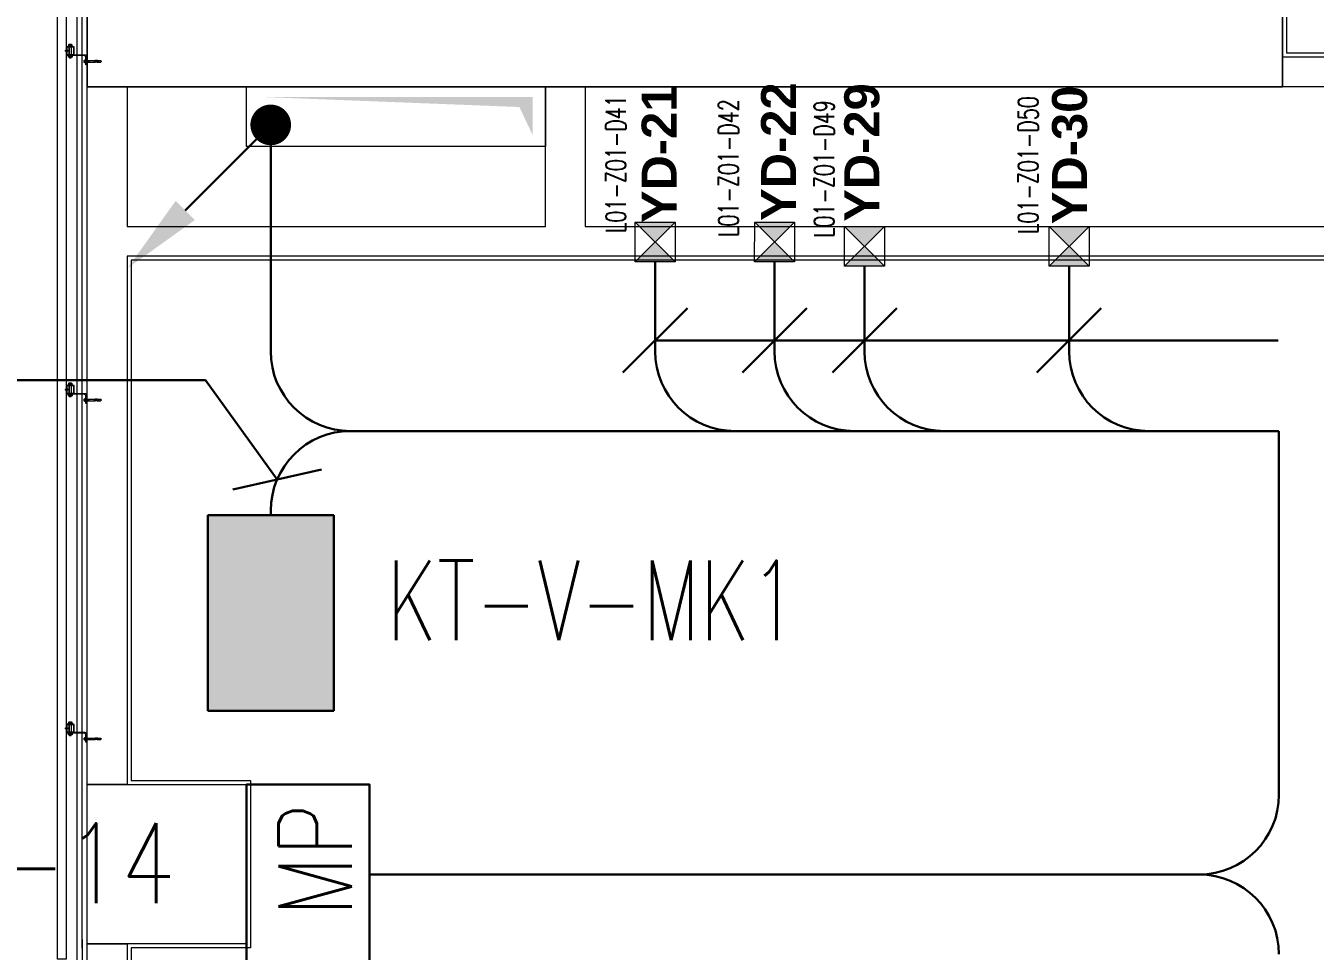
# Model space of a CAD drawing. Extents: x -3709 to 34962, y 0 to 8245.
# Drawn here: x 9765 to 10412, y 3109 to 3573 of the extents above; entities that cross this region are included whole.
import ezdxf

# ---------------------------------------------------------------- set-up
doc = ezdxf.new("R2010")
doc.units = 0
doc.layers.get('0').update_dxf_attribs({"color": 9, "lineweight": 9})
for name, color, linetype, lineweight in [('00', 9, 'Continuous', 9), ('01', 9, 'Continuous', 9), ('06D', 9, 'Continuous', 9), ('09D', 9, 'Continuous', 9), ('10', 9, 'Continuous', 9), ('10A', 9, 'Continuous', 9), ('14', 9, 'Continuous', 9), ('33', 9, 'BATTING', 9), ('E-AYDINLATMA VE PRİZ PANOSU', 7, 'Continuous', 30), ('E-DEDEKTÖR NUMARALARI', 20, 'Continuous', 30), ('E-KABLO', 7, 'Continuous', 30), ('E-KUVVET PANOSU (MCC)', 7, 'Continuous', 30), ('E-MODÜL HATTI', 6, 'Continuous', 30), ('E-OK', 3, 'Continuous', 30), ('E-YAZI', 7, 'Continuous', 30), ('EQ LIST', 7, 'Continuous', 13), ('H-DAMPER', 1, 'Continuous', 13)]:
    doc.layers.add(name, color=color, linetype=linetype, lineweight=lineweight)
doc.styles.add('E-YAZI', font='txttw.shx')
doc.linetypes.add('BATTING', pattern='A,0.0001,-0.1,[134,ltypeshp.shx,S=0.1,R=0,X=-0.1,Y=0],-0.2,[134,ltypeshp.shx,S=0.1,R=180,X=0.1,Y=0],-0.1', length=0.4001)

# ---------------------------------------------------------------- blocks, each defined once
blk = doc.blocks.new('p-kolon-80x80-vw')
at = {"layer": '01'}
blk.add_lwpolyline([(-40, -40), (-40, 40), (40, 40), (40, -40)], close=True, dxfattribs=at)
blk = doc.blocks.new('cxvxv')
for p, q in [((-21988.4, 8560.98, 0), (-21988.4, 8560.32, 0)), ((-21988.4, 8560.32, 0), (-21986.64, 8560.32, 0)), ((-21986.86, 8561.07, 0), (-21988.18, 8561.07, 0)), ((-21988.02, 8561.25, 0), (-21987.03, 8561.3, 0)), ((-21988.02, 8561.25, 0), (-21988, 8561.26, 0)), ((-21988, 8561.23, 0), (-21988.02, 8561.25, 0)), ((-21988.02, 8561.13, 0), (-21987.03, 8561.19, 0)), ((-21988.02, 8561.13, 0), (-21988, 8561.14, 0)), ((-21988, 8561.11, 0), (-21988.02, 8561.13, 0)), ((-21988.02, 8560.32, 0), (-21987.02, 8560.32, 0)), ((-21988.02, 8560.28, 0), (-21988.02, 8560.32, 0)), ((-21988.02, 8560.11, 0), (-21988.02, 8555.61, 0)), ((-21988, 8561.3, 0), (-21987.94, 8561.35, 0)), ((-21988, 8561.26, 0), (-21988, 8561.3, 0)), ((-21988, 8561.14, 0), (-21988, 8561.23, 0)), ((-21988, 8561.07, 0), (-21988, 8561.11, 0)), ((-21987.96, 8560.98, 0), (-21987.96, 8560.32, 0)), ((-21987.54, 8561.35, 0), (-21987.94, 8561.35, 0)), ((-21987.7, 8561.05, 0), (-21987.7, 8561.08, 0)), ((-21987.7, 8561.07, 0), (-21987.7, 8561.07, 0)), ((-21987.54, 8561.35, 0), (-21987.1, 8561.35, 0)), ((-21987.03, 8561.3, 0), (-21987.1, 8561.35, 0)), ((-21987.08, 8560.64, 0), (-21987.08, 8560.98, 0)), ((-21987.08, 8560.64, 0), (-21987.08, 8560.32, 0)), ((-21987.06, 8560.32, 0), (-21987.06, 8560.28, 0)), ((-21987.06, 8555.61, 0), (-21987.06, 8560.11, 0)), ((-21987.05, 8561.32, 0), (-21987.03, 8561.3, 0)), ((-21987.03, 8561.3, 0), (-21987.05, 8561.28, 0)), ((-21987.03, 8561.3, 0), (-21987.05, 8561.29, 0)), ((-21987.05, 8561.28, 0), (-21987.05, 8561.2, 0)), ((-21987.05, 8561.2, 0), (-21987.03, 8561.19, 0)), ((-21987.03, 8561.19, 0), (-21987.05, 8561.17, 0)), ((-21987.05, 8561.17, 0), (-21987.05, 8561.08, 0)), ((-21987.05, 8561.08, 0), (-21987.03, 8561.07, 0)), ((-21987.02, 8560.32, 0), (-21987.02, 8560.28, 0)), ((-21987.02, 8555.61, 0), (-21987.02, 8560.11, 0)), ((-21986.64, 8560.32, 0), (-21986.64, 8560.98, 0)), ((-21988.4, 8555.4, 0), (-21986.64, 8555.4, 0)), ((-21988.4, 8554.74, 0), (-21988.4, 8555.4, 0)), ((-21986.86, 8554.65, 0), (-21988.17, 8554.65, 0)), ((-21988.02, 8555.44, 0), (-21988.02, 8555.4, 0)), ((-21988.02, 8555.4, 0), (-21987.02, 8555.4, 0)), ((-21987.96, 8554.74, 0), (-21987.96, 8555.4, 0)), ((-21987.08, 8555.08, 0), (-21987.08, 8555.4, 0)), ((-21987.08, 8555.08, 0), (-21987.08, 8554.74, 0)), ((-21987.06, 8555.4, 0), (-21987.06, 8555.44, 0)), ((-21987.02, 8555.4, 0), (-21987.02, 8555.44, 0)), ((-21986.64, 8555.4, 0), (-21986.64, 8554.74, 0))]:
    blk.add_line(p, q)
at = {"elevation": 0}
for points in [[(-21986.3, 8560.11), (-21988.7, 8560.11), (-21988.7, 8560.28), (-21986.3, 8560.28)], [(-21986.3, 8555.61), (-21988.7, 8555.61), (-21988.7, 8555.44), (-21986.3, 8555.44)]]:
    blk.add_lwpolyline(points, close=True, dxfattribs=at)
for points in [[(-21987.98, 8560.28), (-21987.98, 8560.32)], [(-21987.98, 8560.11), (-21987.98, 8555.61)], [(-21987.98, 8555.44), (-21987.98, 8555.4)]]:
    blk.add_lwpolyline(points, dxfattribs=at)
for centre, radius, start, end in [((-21988.18, 8560.75, 0), 0.315, 45.8497, 134.1503), ((-21987.52, 8559.95, 0), 1.12, 66.87008, 113.12992), ((-21987.52, 8559.95, 0), 1.12, 66.87008, 113.12992), ((-21986.86, 8560.76, 0), 0.313, 45.44896, 134.55104), ((-21988.18, 8554.97, 0), 0.315, 225.8497, 314.1503), ((-21987.52, 8555.77, 0), 1.12, 246.87008, 293.12992), ((-21987.52, 8555.77, 0), 1.12, 246.87008, 293.12992), ((-21986.86, 8554.96, 0), 0.313, 225.44896, 314.55104)]:
    blk.add_arc(centre, radius, start, end)
blk = doc.blocks.new('VIDA')
for p, q in [((-18072, 6523.9), (-18071.9, 6524)), ((-18071.9, 6523.8), (-18072, 6523.9)), ((-18071.9, 6524), (-18070.1, 6524.7)), ((-18069.6, 6522.9), (-18071.9, 6523.8)), ((-18069.7, 6524.9), (-18070.6, 6523.2)), ((-18070.6, 6523.2), (-18070.1, 6524.7)), ((-18070.1, 6524.7), (-18069.9, 6525.1)), ((-18069.9, 6525.1), (-18070.1, 6524.1)), ((-18070.1, 6524.1), (-18070, 6524.3)), ((-18070, 6524.3), (-18069.8, 6525.1)), ((-18069.9, 6525.1), (-18069.8, 6525.1)), ((-18069.8, 6525.1), (-18069.7, 6524.9)), ((-18069.7, 6524.9), (-18069.3, 6525)), ((-18069.6, 6522.8), (-18069.1, 6525)), ((-18069.6, 6522.8), (-18069.6, 6522.9)), ((-18069.4, 6522.4), (-18069.6, 6522.8)), ((-18068.9, 6525.3), (-18069.4, 6522.4)), ((-18069.3, 6522.4), (-18069.4, 6522.4)), ((-18069.3, 6522.4), (-18068.9, 6525.3)), ((-18069.3, 6525), (-18069.1, 6525)), ((-18069.1, 6522.8), (-18069.3, 6522.4)), ((-18069.1, 6525), (-18068.9, 6525.3)), ((-18068.7, 6522.8), (-18069.1, 6522.8)), ((-18068.9, 6525.3), (-18068.9, 6525.3)), ((-18068.9, 6525.3), (-18068.7, 6525)), ((-18068.7, 6522.8), (-18068.2, 6525)), ((-18068.7, 6525), (-18068.2, 6525)), ((-18068.5, 6522.4), (-18068.7, 6522.8)), ((-18068, 6525.3), (-18068.5, 6522.4)), ((-18068.4, 6522.4), (-18068.5, 6522.4)), ((-18068.4, 6522.4), (-18067.9, 6525.3)), ((-18068.2, 6522.8), (-18068.4, 6522.4)), ((-18068.2, 6522.8), (-18068.4, 6522.4)), ((-18068.2, 6525), (-18068, 6525.3)), ((-18067.7, 6525), (-18068.2, 6522.8)), ((-18067.7, 6522.8), (-18068.2, 6522.8)), ((-18067.9, 6525.3), (-18068, 6525.3)), ((-18067.9, 6525.3), (-18067.7, 6525)), ((-18067.7, 6522.8), (-18067.2, 6525)), ((-18067.7, 6525), (-18067.2, 6525)), ((-18067.5, 6522.4), (-18067.7, 6522.8)), ((-18067, 6525.3), (-18067.5, 6522.4)), ((-18067.4, 6522.4), (-18067.5, 6522.4)), ((-18067.4, 6522.4), (-18066.9, 6525.3)), ((-18067.2, 6522.8), (-18067.4, 6522.4)), ((-18067.2, 6522.8), (-18067.4, 6522.4)), ((-18067.2, 6525), (-18067, 6525.3)), ((-18066.7, 6525), (-18067.2, 6522.8)), ((-18066.7, 6522.8), (-18067.2, 6522.8)), ((-18066.9, 6525.3), (-18067, 6525.3)), ((-18066.9, 6525.3), (-18066.7, 6525)), ((-18066.3, 6525), (-18066.7, 6525)), ((-18066.7, 6522.8), (-18066.3, 6525)), ((-18066.5, 6522.4), (-18066.7, 6522.8)), ((-18066.1, 6525.3), (-18066.5, 6522.4)), ((-18066.5, 6522.4), (-18066, 6525.3)), ((-18066.3, 6522.8), (-18066.5, 6522.4)), ((-18066.3, 6522.8), (-18066.5, 6522.4)), ((-18066.5, 6522.4), (-18066.5, 6522.4)), ((-18066.3, 6525), (-18066.1, 6525.3)), ((-18065.8, 6525), (-18066.3, 6522.8)), ((-18066.3, 6522.8), (-18065.8, 6522.8)), ((-18066, 6525.3), (-18066.1, 6525.3)), ((-18066, 6525.3), (-18065.8, 6525)), ((-18065.8, 6522.8), (-18065.3, 6525)), ((-18065.8, 6525), (-18065.3, 6525)), ((-18065.6, 6522.4), (-18065.8, 6522.8)), ((-18065.1, 6525.3), (-18065.6, 6522.4)), ((-18065.5, 6522.4), (-18065.6, 6522.4)), ((-18065.5, 6522.4), (-18065, 6525.3)), ((-18065.3, 6522.8), (-18065.5, 6522.4)), ((-18065.3, 6522.8), (-18065.5, 6522.4)), ((-18065.3, 6525), (-18065.1, 6525.3)), ((-18064.8, 6525), (-18065.3, 6522.8)), ((-18064.8, 6522.8), (-18065.3, 6522.8)), ((-18065.1, 6525.3), (-18065, 6525.3)), ((-18065, 6525.3), (-18064.8, 6525)), ((-18064.8, 6525), (-18064.3, 6525)), ((-18064.8, 6522.8), (-18064.3, 6525)), ((-18064.6, 6522.4), (-18064.8, 6522.8)), ((-18064.1, 6525.3), (-18064.6, 6522.4)), ((-18064.5, 6522.4), (-18064.6, 6522.4)), ((-18064.5, 6522.4), (-18064, 6525.3)), ((-18064.3, 6522.8), (-18064.5, 6522.4)), ((-18064.3, 6522.8), (-18064.5, 6522.4)), ((-18064.3, 6525), (-18064.1, 6525.3)), ((-18063.8, 6525), (-18064.3, 6522.8)), ((-18063.8, 6522.8), (-18064.3, 6522.8)), ((-18064, 6525.3), (-18064.1, 6525.3)), ((-18064, 6525.3), (-18063.8, 6525)), ((-18063.8, 6522.8), (-18062, 6525)), ((-18062, 6525), (-18063.8, 6525)), ((-18063.6, 6522.4), (-18063.8, 6522.8)), ((-18063.6, 6522.4), (-18061.7, 6525.3)), ((-18061.8, 6525.3), (-18063.6, 6522.4)), ((-18062, 6522.8), (-18063.6, 6522.4)), ((-18062, 6522.8), (-18063.6, 6522.4)), ((-18063.6, 6522.4), (-18063.6, 6522.4)), ((-18061.5, 6525), (-18063.4, 6522.8)), ((-18063.4, 6522.8), (-18061.5, 6522.8)), ((-18061.7, 6525.3), (-18063.2, 6525.3)), ((-18062.7, 6522.4), (-18061.5, 6522.8)), ((-18062.6, 6522.4), (-18062.1, 6525.3)), ((-18062.4, 6522.8), (-18062.6, 6522.4)), ((-18062.4, 6522.8), (-18062.6, 6522.4)), ((-18062.6, 6522.4), (-18061.3, 6522.4)), ((-18062.4, 6525), (-18062.2, 6525.3)), ((-18061.5, 6525), (-18062.4, 6525)), ((-18061.5, 6522.8), (-18062.4, 6525)), ((-18061.9, 6525), (-18062.4, 6522.8)), ((-18061.9, 6522.8), (-18062.4, 6522.8)), ((-18062.2, 6525.3), (-18062.1, 6525.3)), ((-18062.2, 6525.3), (-18061.3, 6522.4)), ((-18062.1, 6525.3), (-18061.9, 6525)), ((-18062, 6525), (-18061.8, 6525.3)), ((-18061.9, 6525), (-18061.4, 6525)), ((-18061.9, 6522.8), (-18061.4, 6525)), ((-18061.7, 6522.4), (-18061.9, 6522.8)), ((-18061.2, 6525.3), (-18061.7, 6522.4)), ((-18061.7, 6525.3), (-18061.5, 6525)), ((-18061.6, 6522.4), (-18061.7, 6522.4)), ((-18061.6, 6522.4), (-18061.2, 6525.3)), ((-18061.4, 6522.8), (-18061.6, 6522.4)), ((-18061.4, 6522.8), (-18061.6, 6522.4)), ((-18061.4, 6525), (-18061.2, 6525.3)), ((-18061, 6525), (-18061.4, 6522.8)), ((-18060.9, 6522.8), (-18061.4, 6522.8)), ((-18061.2, 6525.3), (-18061, 6525)), ((-18061.2, 6525.3), (-18061.2, 6525.3)), ((-18061, 6525), (-18060.5, 6525)), ((-18060.9, 6522.8), (-18060.5, 6525)), ((-18060.7, 6522.4), (-18060.9, 6522.8)), ((-18060.7, 6522.4), (-18060.2, 6525.3)), ((-18060.3, 6525.3), (-18060.7, 6522.4)), ((-18060.5, 6522.8), (-18060.7, 6522.4)), ((-18060.5, 6522.8), (-18060.7, 6522.4)), ((-18060.7, 6522.4), (-18060.7, 6522.4)), ((-18060.5, 6525), (-18060.3, 6525.3)), ((-18060, 6525), (-18060.5, 6522.8)), ((-18060.5, 6522.8), (-18060, 6522.8)), ((-18060.3, 6525.3), (-18060.2, 6525.3)), ((-18060.2, 6525.3), (-18060, 6525)), ((-18060, 6525), (-18059.5, 6525)), ((-18060, 6522.8), (-18059.5, 6525)), ((-18059.8, 6522.4), (-18060, 6522.8)), ((-18059.3, 6525.3), (-18059.8, 6522.4)), ((-18059.7, 6522.4), (-18059.8, 6522.4)), ((-18059.7, 6522.4), (-18059.2, 6525.3)), ((-18059.5, 6522.8), (-18059.7, 6522.4)), ((-18059.5, 6522.8), (-18059.7, 6522.4)), ((-18059.5, 6525), (-18059.3, 6525.3)), ((-18059.2, 6524), (-18059.5, 6522.8)), ((-18059.5, 6522.8), (-18059.2, 6522.8)), ((-18059.3, 6525.3), (-18059.2, 6525.3)), ((-18058.1, 6526.6), (-18059.2, 6526.6)), ((-18059.2, 6521.2), (-18059.2, 6526.6)), ((-18058.1, 6521.2), (-18059.2, 6521.2))]:
    blk.add_line(p, q)
for points in [[(-18068.7, 6525), (-18069.1, 6522.8)], [(-18057.2, 6524.3), (-18057.5, 6524), (-18057.5, 6523.8), (-18057.2, 6523.5)]]:
    blk.add_lwpolyline(points)
for centre, start, end in [((-18062.4, 6523.6), 7.50951, 35.24269), ((-18062.4, 6524.2), 324.75731, 352.49049)]:
    blk.add_arc(centre, 5.21, start, end)
blk = doc.blocks.new('çelik dübel')
at = {"ltscale": 7}
for p, q in [((-87.2, -2), (-85, 2)), ((-85, -6), (-85, 2)), ((-68, 2), (-85, 2)), ((-75, -6), (-75, 2)), ((-70, -6), (-70, 2)), ((-68, 3), (-58, 2)), ((-68, -7), (-68, 3)), ((-58, -6), (-58, 2)), ((-8.5, 2), (-58, 2)), ((-53, 1.5), (-58, 1.5)), ((-53, -6), (-53, 2)), ((-25, -6), (-25, 2)), ((-25, -6), (-23.9, 2)), ((-23, -6), (-21.9, 2)), ((-21, -6), (-19.9, 2)), ((-19, -6), (-17.9, 2)), ((-17, -6), (-15.9, 2)), ((-85, -6), (-87.2, -2)), ((-68, -6), (-85, -6)), ((-68, -7), (-58, -6)), ((-53, -5.5), (-58, -5.5)), ((-8.5, -6), (-58, -6))]:
    blk.add_line(p, q, dxfattribs=at)
for p, q in [((-15, -6), (-13.9, 2)), ((-13, -6), (-11.9, 2)), ((-11, -6), (-10, 1.1)), ((-10, -9), (-10, 5)), ((-9, 5), (-10, 5)), ((-10, 3), (-10, 5)), ((-9, -9), (-9, 5)), ((-8.5, 2), (-8.5, 3)), ((-8.5, -4), (-8.5, 0)), ((-5, 4), (-7.5, 4)), ((-5, 1), (-7.5, 1)), ((-4, 2), (-4, 3)), ((-1, 2), (-4, 2)), ((-4, -4), (-4, 0)), ((-3, -6), (-1.9, 2)), ((-1, -6), (0, 1.1)), ((0, -5), (0, 1)), ((-10, -7), (-10, -9.1)), ((-9, -9), (-10, -9)), ((-8.5, -6), (-8.5, -7)), ((-5, -5), (-7.5, -5)), ((-5, -8), (-7.5, -8)), ((-4, -6), (-4, -7)), ((-1, -6), (-4, -6))]:
    blk.add_line(p, q)
for points in [[(-68, 0.6), (-67.4, 0.4), (-67, 0.1), (-66.6, -0.3), (-66.2, -0.8), (-65.9, -1.3), (-65.7, -1.9), (-65.4, -2.3), (-65.2, -2.8), (-65, -3.1), (-64.8, -3.3), (-64.6, -3.5), (-64.4, -3.6), (-64.2, -3.5), (-63.9, -3.5), (-63.7, -3.3), (-63.5, -3.1), (-63.2, -2.9), (-62.9, -2.6), (-62.7, -2.3), (-62.4, -2), (-62.1, -1.7), (-61.9, -1.4), (-61.6, -1.1), (-61.4, -0.9), (-61.2, -0.7), (-61, -0.6), (-60.8, -0.5), (-60.6, -0.5), (-60.4, -0.5), (-60.3, -0.7), (-60.1, -0.9), (-59.9, -1.1), (-59.8, -1.5), (-59.6, -1.9), (-59.4, -2.3), (-59.2, -2.7), (-58.9, -3), (-58.7, -3.3), (-58.4, -3.5), (-58, -3.5)], [(-68, -0.5), (-68, -0.5), (-67.9, -0.5), (-67.9, -0.5), (-67.8, -0.5), (-67.8, -0.6), (-67.7, -0.6), (-67.7, -0.6), (-67.6, -0.7), (-67.6, -0.7), (-67.6, -0.8), (-67.5, -0.8), (-67.5, -0.8), (-67.5, -0.9), (-67.4, -0.9), (-67.4, -0.9), (-67.3, -1), (-67.3, -1), (-67.3, -1.1), (-67.2, -1.1), (-67.2, -1.2), (-67.2, -1.2), (-67.1, -1.3), (-67.1, -1.3), (-67.1, -1.4), (-67, -1.4), (-67, -1.5), (-67, -1.5), (-66.9, -1.6), (-66.9, -1.6), (-66.9, -1.7), (-66.9, -1.7), (-66.8, -1.8), (-66.8, -1.9), (-66.8, -1.9), (-66.7, -2), (-66.7, -2), (-66.7, -2.1), (-66.6, -2.2), (-66.6, -2.2), (-66.6, -2.3), (-66.6, -2.3), (-66.5, -2.4), (-66.5, -2.5), (-66.5, -2.5), (-66.4, -2.6), (-66.4, -2.7), (-66.4, -2.7), (-66.3, -2.8), (-66.3, -2.8), (-66.3, -2.9), (-66.3, -3), (-66.2, -3), (-66.2, -3.1), (-66.2, -3.1), (-66.1, -3.2), (-66.1, -3.2), (-66.1, -3.3), (-66, -3.4), (-66, -3.4), (-66, -3.5), (-65.9, -3.5), (-65.9, -3.6), (-65.9, -3.6), (-65.8, -3.7), (-65.8, -3.7), (-65.7, -3.8), (-65.7, -3.8), (-65.7, -3.9), (-65.6, -3.9), (-65.6, -4), (-65.5, -4), (-65.5, -4.1), (-65.4, -4.1), (-65.4, -4.1), (-65.3, -4.2), (-65.3, -4.2), (-65.2, -4.3), (-65.2, -4.3), (-65.1, -4.3), (-65, -4.4), (-65, -4.4), (-64.9, -4.4), (-64.9, -4.4), (-64.8, -4.5), (-64.7, -4.5), (-64.7, -4.5), (-64.6, -4.5), (-64.5, -4.5), (-64.5, -4.5), (-64.4, -4.5), (-64.3, -4.5), (-64.3, -4.5), (-64.2, -4.5), (-64.1, -4.5), (-64.1, -4.5), (-64, -4.5), (-64, -4.5), (-63.9, -4.5), (-63.8, -4.5), (-63.8, -4.5), (-63.7, -4.4), (-63.7, -4.4), (-63.6, -4.4), (-63.6, -4.4), (-63.5, -4.4), (-63.4, -4.3), (-63.4, -4.3), (-63.3, -4.3), (-63.3, -4.3), (-63.3, -4.2), (-63.2, -4.2), (-63.2, -4.2), (-63.1, -4.1), (-63.1, -4.1), (-63, -4.1), (-63, -4), (-62.9, -4), (-62.9, -4), (-62.9, -3.9), (-62.8, -3.9), (-62.8, -3.9), (-62.7, -3.8), (-62.7, -3.8), (-62.7, -3.8), (-62.6, -3.7), (-62.6, -3.7), (-62.5, -3.6), (-62.5, -3.6), (-62.5, -3.6), (-62.4, -3.5), (-62.4, -3.5), (-62.4, -3.5), (-62.3, -3.4), (-62.3, -3.4), (-62.2, -3.3), (-62.2, -3.3), (-62.2, -3.3), (-62.1, -3.2), (-62.1, -3.2), (-62.1, -3.1), (-62, -3.1), (-62, -3.1), (-62, -3), (-61.9, -3), (-61.9, -2.9), (-61.9, -2.9), (-61.8, -2.9), (-61.8, -2.8), (-61.7, -2.8), (-61.7, -2.7), (-61.7, -2.7), (-61.6, -2.6), (-61.6, -2.6), (-61.6, -2.6), (-61.5, -2.5), (-61.5, -2.5), (-61.5, -2.5), (-61.4, -2.4), (-61.4, -2.4), (-61.4, -2.3), (-61.3, -2.3), (-61.3, -2.3), (-61.3, -2.2), (-61.3, -2.2), (-61.2, -2.2), (-61.2, -2.1), (-61.2, -2.1), (-61.1, -2), (-61.1, -2), (-61.1, -2), (-61, -1.9), (-61, -1.9), (-61, -1.9), (-61, -1.9), (-60.9, -1.8), (-60.9, -1.8), (-60.9, -1.8), (-60.9, -1.8), (-60.9, -1.8), (-60.9, -1.7), (-60.8, -1.7), (-60.8, -1.7), (-60.8, -1.7), (-60.8, -1.7), (-60.8, -1.7), (-60.8, -1.8), (-60.7, -1.8), (-60.7, -1.8), (-60.7, -1.8), (-60.7, -1.9), (-60.7, -1.9), (-60.7, -1.9), (-60.6, -2), (-60.6, -2), (-60.6, -2.1), (-60.6, -2.1), (-60.6, -2.1), (-60.5, -2.2), (-60.5, -2.2), (-60.5, -2.3), (-60.5, -2.3), (-60.4, -2.4), (-60.4, -2.5), (-60.4, -2.5), (-60.4, -2.6), (-60.3, -2.6), (-60.3, -2.7), (-60.3, -2.7), (-60.3, -2.8), (-60.2, -2.8), (-60.2, -2.9), (-60.2, -3), (-60.1, -3), (-60.1, -3.1), (-60.1, -3.1), (-60, -3.2), (-60, -3.2), (-59.9, -3.3), (-59.9, -3.4), (-59.9, -3.4), (-59.8, -3.5), (-59.8, -3.5), (-59.7, -3.6), (-59.7, -3.6), (-59.6, -3.7), (-59.6, -3.8), (-59.5, -3.8), (-59.5, -3.9), (-59.4, -3.9), (-59.3, -4), (-59.3, -4), (-59.2, -4.1), (-59.1, -4.2), (-59, -4.2), (-58.9, -4.3), (-58.8, -4.3), (-58.6, -4.4), (-58.4, -4.4), (-58.2, -4.5), (-58, -4.5)]]:
    blk.add_lwpolyline(points)
for centre, start, end in [((-7.5, 3), 90, 180), ((-7.5, 2), 180, 270), ((-7.5, 0), 90, 180), ((-5, 3), 0, 90), ((-5, 2), 270, 0), ((-5, 0), 0, 90), ((-1, 1), 0, 90), ((-7.5, -4), 180, 270), ((-7.5, -6), 90, 180), ((-7.5, -7), 180, 270), ((-5, -4), 270, 0), ((-5, -6), 0, 90), ((-5, -7), 270, 0), ((-1, -5), 270, 0)]:
    blk.add_arc(centre, 1, start, end)
blk = doc.blocks.new('kjdol')
at = {"ltscale": 10, "elevation": -278.89}
blk.add_lwpolyline([(77394.12, 60089.89), (77403.28, 60089.89, 0.460237), (77404.18, 60090.79), (77404.18, 60094.89), (77403.78, 60094.89), (77403.78, 60091.29, -0.414214), (77402.78, 60090.29), (77394.12, 60090.29)], format="xyb", close=True, dxfattribs=at)
at = {"elevation": -249.79}
for points in [[(77397.97, 60089.9), (77397.97, 60085.9), (77393.97, 60085.9), (77393.97, 60089.9)], [(77397.77, 60089.7), (77397.77, 60086.1), (77394.17, 60086.1), (77394.17, 60089.7)]]:
    blk.add_lwpolyline(points, close=True, dxfattribs=at)
at = {"extrusion": (0, 0, -1), "xscale": 0.1000000000058208, "yscale": 0.1000000000058208, "zscale": -0.0999999999999091}
blk.add_blockref('çelik dübel', (-77402.74, 60093.36, 459.25), dxfattribs=at)
at = {"xscale": 0.1000000000058208, "yscale": 0.1000000000058208, "zscale": 0.1000000000058208, "rotation": 180}
blk.add_blockref('VIDA', (75587.75, 60740.29, -249.79), dxfattribs=at)
blk.add_blockref('cxvxv', (99383.5, 51530.11, -249.79))
blk = doc.blocks.new('A$C66886524')
h = blk.add_hatch(color=256)
h.paths.add_polyline_path([(0, 0), (10, 9.99), (0, 20)])
h.paths.add_polyline_path([(20, 19.99), (10, 9.99), (20, -0.01)])
for p, q in [((20, -0.01), (0, 20)), ((20, 19.99), (0, 0))]:
    blk.add_line(p, q)
blk.add_lwpolyline([(20, 19.99), (20, -0.01), (0, 0), (0, 20)], close=True)
blk = doc.blocks.new('100_KUVVET PANOSU (MCC)')
at = {"layer": 'E-KUVVET PANOSU (MCC)', "color": 4}
for p, q in [((-3.072, 3.948), (3.072, 3.948)), ((-3.072, 0), (-3.072, 3.948)), ((3.072, 3.948), (3.072, 0)), ((3.072, 0), (-3.072, 0))]:
    blk.add_line(p, q, dxfattribs=at)
blk.add_solid([(-3.072, 3.948), (3.072, 3.948), (-3.072, 0), (3.072, 0)], dxfattribs=at)
blk = doc.blocks.new('E-MODUL PANOLARI')
at = {"layer": 'E-KABLO', "color": 1}
blk.add_lwpolyline([(-49.03, 66.92), (49.03, 66.92), (49.03, 0), (-49.03, 0)], close=True, dxfattribs=at)
at = {"layer": 'E-KABLO', "color": 1, "style": 'E-YAZI', "width": 0.8}
blk.add_text('MP', height=40, dxfattribs=at).set_placement((-22.97, 9.54))
blk = doc.blocks.new('*U725')
at = {"layer": 'E-OK', "color": 3, "linetype": 'Continuous'}
blk.add_line((-126.3, -126.2), (0, 0), dxfattribs=at)
at = {"layer": 'E-OK', "color": 4, "linetype": 'Continuous', "const_width": 30}
blk.add_lwpolyline([(-15, 0, 1), (15, 0, 1)], format="xyb", close=True, dxfattribs=at)
at = {"layer": 'E-OK', "color": 3, "linetype": 'Continuous'}
blk.add_solid([(-112.2, -140.4), (-140.4, -112.1), (-211.2, -211)], dxfattribs=at)

msp = doc.modelspace()

# ---------------------------------------------------------------- linework, layer by layer
at = {"layer": '00'}
for points in [[(10430.84, 3542.5), (10395.84, 3542.5), (10395.84, 3557.5), (10397.84, 3557.5), (10397.84, 3557.5), (10397.84, 3557.5), (10397.84, 3557.5), (10530.84, 3557.5)], [(10445.84, 3457.5), (9815.84, 3457.5), (9815.84, 3337.5), (9815.84, 3337.5), (9815.84, 3322.5), (9815.84, 3322.5), (9815.84, 3192.5), (9795.84, 3192.5), (9795.84, 3542.5), (9815.84, 3542.5), (9815.84, 3472.5), (10025.84, 3472.5), (10025.84, 3542.5), (10045.84, 3542.5), (10045.84, 3472.5), (10430.84, 3472.5)]]:
    msp.add_lwpolyline(points, dxfattribs=at)
msp.add_lwpolyline([(9795.84, 3112.5), (9815.84, 3112.5), (9815.84, 2492.5), (9795.84, 2492.5)], close=True, dxfattribs=at)
at = {"layer": '01'}
for points in [[(10395.84, 3852.5), (9845.84, 3852.5), (9845.84, 3582.5), (10395.84, 3582.5), (10395.84, 3542.5), (9795.84, 3542.5), (9795.84, 3892.5), (10395.84, 3892.5)], [(10395.84, 3892.5), (9795.84, 3892.5), (9795.84, 3542.5), (10395.84, 3542.5), (10395.84, 3582.5), (9845.84, 3582.5), (9845.84, 3852.5), (10395.84, 3852.5)]]:
    msp.add_lwpolyline(points, close=True, dxfattribs=at)
at = {"layer": '06D'}
for points in [[(12297.51, 207.5), (11450.84, 207.5), (11450.84, 307.5), (7390.84, 307.5), (7390.84, 1357.5), (9790.84, 1357.5), (9790.84, 3897.5), (11450.84, 3897.5), (11450.84, 3997.5), (12297.51, 3997.5)], [(9875.84, 3542.5), (10025.84, 3542.5), (10025.84, 3512.5), (9875.84, 3512.5), (9875.84, 3542.5)]]:
    msp.add_lwpolyline(points, dxfattribs=at)
at = {"layer": '09D'}
msp.add_solid([(10019.48, 3518.16), (10019.48, 3537.5), (10012.77, 3532.4), (9881.64, 3537.5)], dxfattribs=at)
at = {"layer": '10A'}
msp.add_lwpolyline([(9780.84, 3104.75), (9780.84, 3899.25), (9785.34, 3899.25), (9785.34, 3104.75), (9780.84, 3104.75)], dxfattribs=at)
at = {"layer": '14'}
for points in [[(10593.84, 3875.5), (10397.84, 3875.5), (10397.84, 3835.5), (10378.84, 3835.5), (10378.84, 3850.5), (9847.84, 3850.5), (9847.84, 3584.5), (10378.84, 3584.5), (10378.84, 3729.5), (10397.84, 3729.5), (10397.84, 3559.5), (10397.84, 3559.5), (10397.84, 3559.5), (10397.84, 3559.5), (10397.84, 3559.5), (10532.84, 3559.5)], [(10447.84, 3455.5), (9817.84, 3455.5), (9817.84, 3194.5), (9877.84, 3194.5), (9877.84, 3110.5), (9817.84, 3110.5), (9817.84, 2494.5)]]:
    msp.add_lwpolyline(points, dxfattribs=at)
at = {"layer": '33', "ltscale": 0.2}
for points in [[(9793.34, 3110.3), (9793.34, 3895), (11453.34, 3895), (11453.34, 3995), (11761.14, 3995)], [(9793.34, 3114.7), (9793.26, 2325.5)]]:
    msp.add_lwpolyline(points, dxfattribs=at)
at = {"layer": 'E-MODÜL HATTI', "ltscale": 50}
for p, q in [((9887.95, 3409.81), (9887.95, 3523.42)), ((10080.92, 3454.65), (10080.92, 3409.81)), ((10140.85, 3454.65), (10140.85, 3409.81)), ((10186.01, 3452.5), (10186.01, 3409.81)), ((10288.69, 3452.5), (10288.69, 3409.81)), ((10393.99, 3369.81), (9927.95, 3369.81)), ((10393.99, 3187.31), (10393.99, 3369.81)), ((9887.95, 3327.64), (9887.95, 3329.81)), ((9937.51, 3147.31), (10353.99, 3147.31))]:
    msp.add_line(p, q, dxfattribs=at)
for centre, start, end in [((9927.95, 3409.81), 180, 270), ((10120.92, 3409.81), 180, 270), ((10180.85, 3409.81), 180, 270), ((10226.01, 3409.81), 180, 270), ((10328.69, 3409.81), 180, 270), ((9927.95, 3329.81), 90, 180), ((10353.99, 3187.31), 270, 0), ((10353.99, 3107.31), 0, 90)]:
    msp.add_arc(centre, 40, start, end, dxfattribs=at)
at = {"layer": 'E-YAZI', "color": 3}
for p, q in [((10097.08, 3431.47), (10064.76, 3399.14)), ((10157.02, 3431.47), (10124.69, 3399.14)), ((10202.17, 3431.47), (10169.84, 3399.14)), ((10304.85, 3431.47), (10272.53, 3399.14)), ((10393.69, 3415.31), (10080.92, 3415.31)), ((9855.19, 3395.31), (9682.19, 3395.31)), ((9891.15, 3345.48), (9855.19, 3395.31)), ((9913.44, 3350.53), (9868.86, 3340.43))]:
    msp.add_line(p, q, dxfattribs=at)

# ---------------------------------------------------------------- block references
msp.add_blockref('p-kolon-80x80-vw', (9835.84, 3152.5))
at = {"layer": '10', "xscale": -1, "rotation": 180}
for p in [(-67608.64, 63648.53, 278.89), (-67608.64, 63478.53, 278.89), (-67608.64, 63308.53, 278.89)]:
    msp.add_blockref('kjdol', p, dxfattribs=at)
at = {"layer": 'E-KABLO', "color": 1, "xscale": 0.9216, "yscale": 0.9216, "zscale": 0.9216, "rotation": 90}
msp.add_blockref('E-MODUL PANOLARI', (9937.51, 3147.31), dxfattribs=at)
at = {"layer": 'E-KUVVET PANOSU (MCC)', "xscale": 16, "yscale": 16, "zscale": 16, "rotation": 90}
msp.add_blockref('100_KUVVET PANOSU (MCC)', (9919.54, 3278.49), dxfattribs=at)
at = {"layer": 'E-OK', "xscale": -0.34, "yscale": 0.34, "zscale": 0.34, "rotation": 270}
msp.add_blockref('*U725', (9887.95, 3523.42), dxfattribs=at)
at = {"layer": 'H-DAMPER'}
for p, rotation in [((10090.92, 3454.65), 90), ((10150.85, 3454.65), 90), ((10176.02, 3472.5), 270), ((10278.7, 3472.5), 270)]:
    msp.add_blockref('A$C66886524', p, dxfattribs=dict(at, rotation=rotation))

# ---------------------------------------------------------------- texts
at = {"layer": 'E-AYDINLATMA VE PRİZ PANOSU', "color": 4, "style": 'E-YAZI', "width": 0.7}
msp.add_text('KT-V-MK1', height=40, dxfattribs=at).set_placement((9946.19, 3264.8))
at = {"layer": 'E-DEDEKTÖR NUMARALARI', "style": 'E-YAZI', "width": 0.7}
for s, p in [('L01-Z01-D41', (10066.19, 3469.31)), ('L01-Z01-D42', (10122.69, 3467.31)), ('L01-Z01-D49', (10170.69, 3466.81)), ('L01-Z01-D50', (10273.19, 3468.81))]:
    msp.add_text(s, height=10, rotation=90, dxfattribs=at).set_placement(p)
at = {"layer": 'E-YAZI', "color": 3, "style": 'E-YAZI', "width": 0.8}
msp.add_text('MP-V-14', height=40, dxfattribs=at).set_placement((9627.5, 3132.97))
at = {"layer": 'EQ LIST', "color": 6, "char_height": 17.55, "width": 288.0489, "attachment_point": 5, "rotation": 90}
for s, insert in [('{\\fArial|b1|i0|c162|p34;YD-21}', (10082.89, 3508.93)), ('{\\fArial|b1|i0|c162|p34;YD-22}', (10142.83, 3510)), ('{\\fArial|b1|i0|c162|p34;YD-29}', (10184.73, 3509.59)), ('{\\fArial|b1|i0|c162|p34;YD-30}', (10289.02, 3508.36))]:
    msp.add_mtext(s, dxfattribs=dict(at, insert=insert))

doc.saveas('drawing.dxf')
